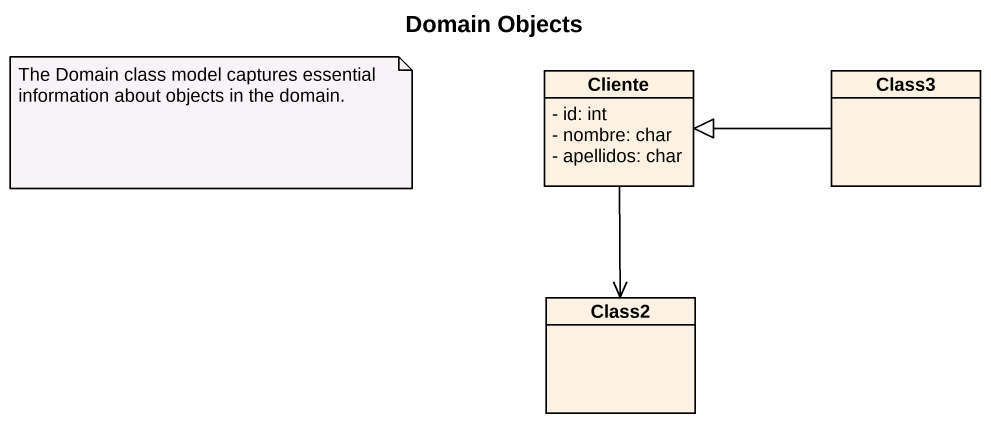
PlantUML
@startuml
title Domain Objects
hide circle
hide empty members
skinparam classAttributeIconSize 0
class Cliente {
  - id: int
  - nombre: char
  - apellidos: char
}
class Class3
class Class2
Cliente --> Class2
Class3 -left-|> Cliente
note as N1
  The Domain class model captures essential information about objects in the domain.
end note
@enduml
